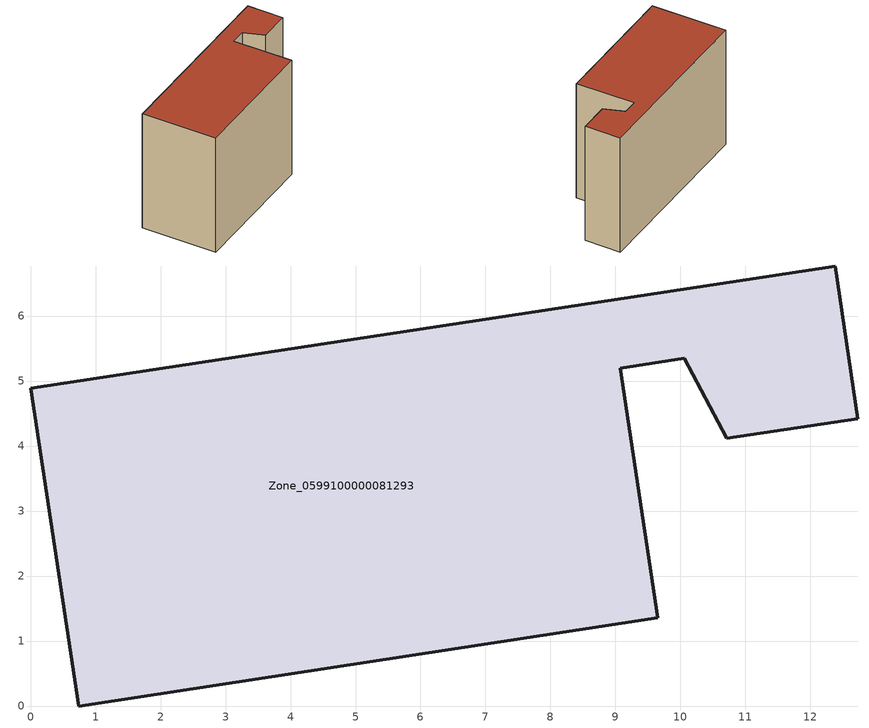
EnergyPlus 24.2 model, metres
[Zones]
Zone_0599100000081293
 floor ground (C_G): 12.38,6.77 12.73,4.42 10.71,4.12 10.06,5.35 9.07,5.2 9.65,1.36 0.74,0 0,4.89 z0
 wall outside (C_F): 0.74,0 9.65,1.36 9.07,5.2 10.06,5.35 10.71,4.12 12.73,4.42 12.38,6.77 0,4.89 0.74,0 z0:8.21
 roof outside (C_R): 12.73,4.42 12.38,6.77 0,4.89 0.74,0 9.65,1.36 9.07,5.2 10.06,5.35 10.71,4.12 z8.21
[BUILDING]
Pand.0599100000081293: North Axis=0; Terrain=City; Loads Convergence Tolerance Value=0.04; Temperature Convergence Tolerance Value=0.4; Solar Distribution=FullExterior; Maximum Number of Warmup Days=25; Minimum Number of Warmup Days=1
[Site:Location]
Rotterdam.The.Hague.AP_ZH_NLD Design_Conditions: Latitude=51.96; Longitude=4.45; Time Zone=1; Elevation=-4.5
[SITE:GROUNDTEMPERATURE:BUILDINGSURFACE]
18, 18, 18, 18, 18, 18, 18, 18, 18, 18, 18, 18
[MATERIAL] Thermal Absorptance=0.9; Solar Absorptance=0.7; Visible Absorptance=0.7
Name | Roughness | Thickness | Conductivity | Density | Specific Heat
G.TI.1975-1991 | MediumSmooth | 0.15 | 0.288461 | 540 | 1210
F.TI.1975-1991 | Rough | 0.3 | 0.230769 | 1920 | 840
R.TI.1975-1991 | MediumRough | 0.2 | 0.153846 | 1500 | 1000
[CONSTRUCTION]
C_G: G.TI.1975-1991
C_F: F.TI.1975-1991
C_R: R.TI.1975-1991
[ZONE]
Zone_0599100000081293: Type=1; Multiplier=1; Ceiling Height=Autocalculate; Volume=Autocalculate; Floor Area=autocalculate; Part of Total Floor Area=Yes
[ZONEINFILTRATION:DESIGNFLOWRATE]
Infil_Zone_0599100000081293: Zone or ZoneList or Space or SpaceList=Zone_0599100000081293; Schedule=AlwaysOn; Design Flow Rate Calculation Method=Flow/Area; Flow Rate per Floor Area=0.003; Constant Term Coefficient=1; Temperature Term Coefficient=0; Velocity Term Coefficient=0; Velocity Squared Term Coefficient=0
[HVACTEMPLATE:ZONE:IDEALLOADSAIRSYSTEM]
Zone_0599100000081293: Maximum Heating Supply Air Temperature=50; Minimum Cooling Supply Air Temperature=13; Maximum Heating Supply Air Humidity Ratio=0.0156; Minimum Cooling Supply Air Humidity Ratio=0.0077; Heating Limit=NoLimit; Cooling Limit=NoLimit; Dehumidification Control Type=ConstantSensibleHeatRatio; Cooling Sensible Heat Ratio=0.7; Dehumidification Setpoint=60; Humidification Control Type=None; Humidification Setpoint=30; Outdoor Air Method=None; Outdoor Air Flow Rate per Person=0.00944; Outdoor Air Flow Rate per Zone Floor Area=0; Outdoor Air Flow Rate per Zone=0; Demand Controlled Ventilation Type=None; Outdoor Air Economizer Type=NoEconomizer; Heat Recovery Type=None; Sensible Heat Recovery Effectiveness=0.7; Latent Heat Recovery Effectiveness=0.65
[ZONECONTROL:THERMOSTAT]
ThermostatControl_Zone_0599100000081293: Zone or ZoneList=Zone_0599100000081293; Control Type Schedule=DualSetpointControlType; Control 1=Thermostat_Zone_0599100000081293; Temperature Difference Between Cutout And Setpoint=0
[THERMOSTATSETPOINT:DUALSETPOINT]
Thermostat_Zone_0599100000081293: Heating Setpoint Temperature Schedule=HeatingSetpoint_Zone_0599100000081293; Cooling Setpoint Temperature Schedule=CoolingSetpoint_Zone_0599100000081293
[SCHEDULE:COMPACT]
HeatingSetpoint_Zone_0599100000081293: Through: 12/31, For: AllDays, Until: 24:00, 21
CoolingSetpoint_Zone_0599100000081293: Through: 12/31, For: AllDays, Until: 24:00, 24
DualSetpointControlType: Through: 12/31, For: AllDays, Until: 24:00, 4
AlwaysOn: Through: 12/31, For: AllDays, Until: 24:00, 1
